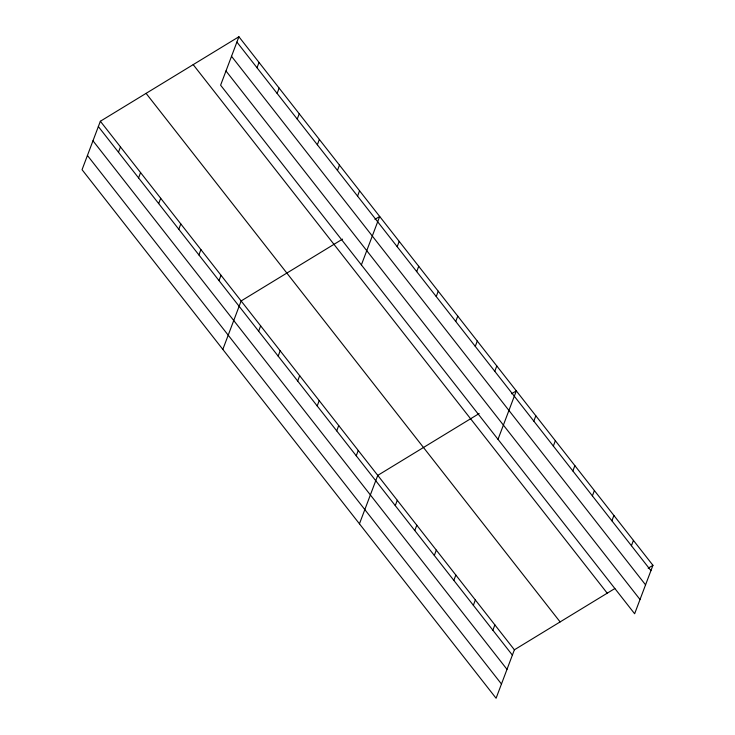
<?xml version="1.0" encoding="UTF-8"?>
<svg xmlns="http://www.w3.org/2000/svg" width="735" height="735" viewBox="0 0 735 735"><rect width="100%" height="100%" fill="white"/><g stroke="black" fill="none" stroke-linecap="round" stroke-linejoin="round"><path stroke-width="1.1" d="M238.912 36.75L220.61 85.196L634.636 613.753L652.946 565.307L238.912 36.75L100.364 121.247L82.054 169.693L496.088 698.25L514.39 649.804L614.846 588.542M118.454 152.246L120.466 146.917M138.566 177.916L140.578 172.596M158.677 203.586L160.689 198.266M178.789 229.265L180.801 223.936M257.011 67.749L259.023 62.42M198.9 254.935L200.912 249.606M277.123 93.419L279.135 88.099M219.012 280.605L221.024 275.285M297.234 119.088L299.246 113.769M222.824 349.41L241.135 300.955L342.538 239.114M317.345 144.767L319.358 139.439M258.637 331.2L260.649 325.871M337.457 170.437L339.469 165.109M278.161 356.117L280.173 350.788M357.559 196.107L359.571 190.788M297.675 381.033L299.687 375.704M361.381 264.903L379.683 216.457L374.923 219.361M317.198 405.95L319.21 400.63M397.194 246.694L399.206 241.374M336.713 430.866L338.725 425.547M416.708 271.619L418.72 266.29M356.236 455.783L358.248 450.463M436.232 296.536L438.244 291.207M359.452 523.825L377.762 475.38L479.165 413.539M455.746 321.452L457.758 316.123M395.274 505.616L397.286 500.296M475.269 346.369L477.281 341.049M414.788 530.532L416.8 525.213M494.784 371.285L496.796 365.966M434.312 555.449L436.324 550.129M498.008 439.328L516.319 390.882L511.551 393.785M453.826 580.374L455.838 575.046M533.821 421.118L535.833 415.799M473.349 605.291L475.352 599.962M553.345 446.035L555.357 440.715M492.863 630.207L494.875 624.879M572.859 470.951L574.871 465.632M592.382 495.877L594.394 490.548M611.897 520.793L613.909 515.465M631.42 545.71L633.432 540.381M648.187 568.21L652.946 565.307M236.9 42.07L650.934 570.626M231.525 56.301L645.56 584.858M225.985 70.964L640.02 599.521M193.195 64.634L607.229 593.191M146.081 93.363L560.116 621.92M100.364 121.247L514.39 649.804M98.352 126.567L512.387 655.124M92.968 140.798L507.003 669.355M87.428 155.462L501.463 684.019"/></g></svg>
